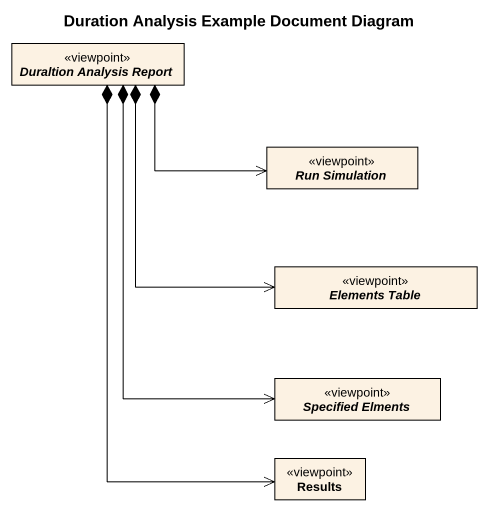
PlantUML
@startuml
title Duration Analysis Example Document Diagram
hide circle
hide empty members
abstract class "Duraltion Analysis Report" as Duraltion_Analysis_Report <<viewpoint>>
abstract class "Run Simulation" as Run_Simulation <<viewpoint>>
abstract class "Elements Table" as Elements_Table <<viewpoint>>
abstract class "Specified Elments" as Specified_Elments <<viewpoint>>
class Results <<viewpoint>>
Duraltion_Analysis_Report *-right-> Run_Simulation
Duraltion_Analysis_Report *--> Elements_Table
Duraltion_Analysis_Report *--> Specified_Elments
Duraltion_Analysis_Report *--> Results
@enduml
